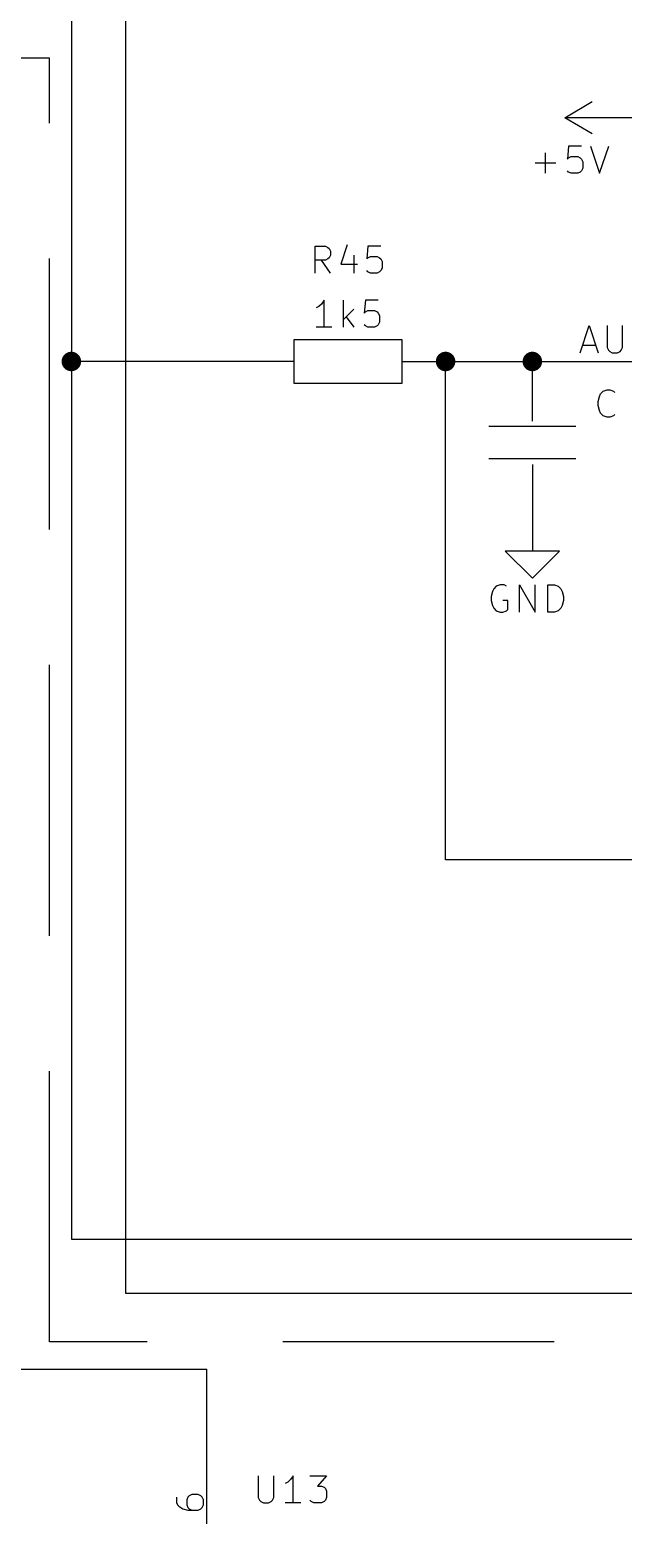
# Model space of a CAD drawing. Extents: x 0.4 to 16.1, y -11.3 to -0.4.
# Drawn here: x 8.333 to 9.428, y -8.6 to -5.858 of the extents above; entities that cross this region are included whole.
import ezdxf

# ---------------------------------------------------------------- set-up
doc = ezdxf.new("R2010")
doc.units = 0
doc.header["$MEASUREMENT"] = 0
doc.linetypes.add('DASHED', pattern=[0.75, 0.5, -0.25])
for name, color, linetype in [('BLACK', 7, 'CONTINUOUS'), ('BLUE3', 171, 'CONTINUOUS'), ('CYAN2', 4, 'CONTINUOUS'), ('GREEN2', 3, 'CONTINUOUS'), ('RED2', 1, 'CONTINUOUS')]:
    doc.layers.add(name, color=color, linetype=linetype)

msp = doc.modelspace()

# ---------------------------------------------------------------- linework, layer by layer
at = {"layer": 'BLACK', "linetype": 'CONTINUOUS'}
for p, q in [((9.34789, -6.45387), (9.36455, -6.40387)), ((9.36455, -6.40387), (9.38122, -6.45387)), ((9.39789, -6.40387), (9.39789, -6.44434)), ((9.42646, -6.44434), (9.42646, -6.40387)), ((9.35265, -6.43958), (9.37646, -6.43958)), ((9.39789, -6.44434), (9.40027, -6.4491)), ((9.42407, -6.4491), (9.42646, -6.44434)), ((9.40027, -6.4491), (9.40265, -6.45148)), ((9.40265, -6.45148), (9.40741, -6.45387)), ((9.40741, -6.45387), (9.41693, -6.45387)), ((9.41693, -6.45387), (9.4217, -6.45148)), ((9.4217, -6.45148), (9.42407, -6.4491))]:
    msp.add_line(p, q, dxfattribs=at)
at = {"layer": 'BLUE3', "linetype": 'DASHED'}
for p, q in [((8.37, -5.91), (5.87, -5.91)), ((8.37, -8.28), (8.37, -5.91)), ((10.05, -8.28), (8.37, -8.28))]:
    msp.add_line(p, q, dxfattribs=at)
at = {"layer": 'CYAN2', "linetype": 'CONTINUOUS'}
for p, q in [((9.28407, -6.12262), (9.28407, -6.08452)), ((9.32693, -6.07262), (9.32455, -6.09643)), ((9.35074, -6.07262), (9.32693, -6.07262)), ((9.36741, -6.07262), (9.38407, -6.12262)), ((9.38407, -6.12262), (9.40074, -6.07262)), ((9.26503, -6.10357), (9.30312, -6.10357)), ((9.32455, -6.09643), (9.32693, -6.09405)), ((9.32693, -6.09405), (9.33169, -6.09167)), ((9.33169, -6.09167), (9.3436, -6.09167)), ((9.3436, -6.09167), (9.34836, -6.09405)), ((9.34836, -6.09405), (9.35074, -6.09643)), ((9.35074, -6.09643), (9.35312, -6.10119)), ((9.35312, -6.11309), (9.35074, -6.11785)), ((9.35312, -6.10119), (9.35312, -6.11309)), ((9.32693, -6.12024), (9.32455, -6.11785)), ((9.33169, -6.12262), (9.32693, -6.12024)), ((9.3436, -6.12262), (9.33169, -6.12262)), ((9.34836, -6.12024), (9.3436, -6.12262)), ((9.35074, -6.11785), (9.34836, -6.12024)), ((8.85928, -6.30696), (8.85928, -6.25696)), ((8.85928, -6.25696), (8.87833, -6.25696)), ((8.87833, -6.25696), (8.88309, -6.25934)), ((8.88309, -6.25934), (8.88547, -6.26172)), ((8.88547, -6.27839), (8.88309, -6.28076)), ((8.88547, -6.26172), (8.88785, -6.26648)), ((8.88785, -6.27362), (8.88547, -6.27839)), ((8.88785, -6.26648), (8.88785, -6.27362)), ((8.91881, -6.25457), (8.9069, -6.29029)), ((8.93071, -6.27362), (8.93071, -6.30696)), ((8.9569, -6.25696), (8.95452, -6.28076)), ((8.95452, -6.28076), (8.9569, -6.27839)), ((8.98071, -6.25696), (8.9569, -6.25696)), ((8.9569, -6.27839), (8.96167, -6.276)), ((8.96167, -6.276), (8.97357, -6.276)), ((8.97357, -6.276), (8.97833, -6.27839)), ((8.97833, -6.27839), (8.98071, -6.28076)), ((8.87833, -6.28315), (8.85928, -6.28315)), ((8.88785, -6.30696), (8.87119, -6.28315)), ((8.88309, -6.28076), (8.87833, -6.28315)), ((8.9069, -6.29029), (8.93785, -6.29029)), ((8.9569, -6.30457), (8.95452, -6.30219)), ((8.96167, -6.30696), (8.9569, -6.30457)), ((8.97357, -6.30696), (8.96167, -6.30696)), ((8.97833, -6.30457), (8.97357, -6.30696)), ((8.98071, -6.30219), (8.97833, -6.30457)), ((8.98071, -6.28076), (8.98309, -6.28553)), ((8.98309, -6.29743), (8.98071, -6.30219)), ((8.98309, -6.28553), (8.98309, -6.29743)), ((8.87594, -6.35683), (8.87119, -6.36398)), ((8.87594, -6.40683), (8.87594, -6.35683)), ((8.91166, -6.40683), (8.91166, -6.35683)), ((8.95214, -6.35683), (8.94976, -6.38064)), ((8.97594, -6.35683), (8.95214, -6.35683)), ((8.86642, -6.36874), (8.86166, -6.37112)), ((8.87119, -6.36398), (8.86642, -6.36874)), ((8.93071, -6.3735), (8.91166, -6.39255)), ((8.91642, -6.38779), (8.93071, -6.40683)), ((8.94976, -6.38064), (8.95214, -6.37826)), ((8.95214, -6.37826), (8.9569, -6.37588)), ((8.9569, -6.37588), (8.9688, -6.37588)), ((8.9688, -6.37588), (8.97357, -6.37826)), ((8.97357, -6.37826), (8.97594, -6.38064)), ((8.97594, -6.38064), (8.97833, -6.38541)), ((8.97833, -6.38541), (8.97833, -6.39731)), ((8.89023, -6.40683), (8.86166, -6.40683)), ((8.95214, -6.40445), (8.94976, -6.40207)), ((8.9569, -6.40683), (8.95214, -6.40445)), ((8.9688, -6.40683), (8.9569, -6.40683)), ((8.97357, -6.40445), (8.9688, -6.40683)), ((8.97594, -6.40207), (8.97357, -6.40445)), ((8.97833, -6.39731), (8.97594, -6.40207)), ((9.38592, -6.52976), (9.39068, -6.525)), ((9.39068, -6.525), (9.39783, -6.52261)), ((9.39783, -6.52261), (9.40259, -6.52261)), ((9.40259, -6.52261), (9.40973, -6.525)), ((9.40973, -6.525), (9.41211, -6.52737)), ((9.38116, -6.54404), (9.38354, -6.53452)), ((9.38116, -6.55119), (9.38116, -6.54404)), ((9.38354, -6.56071), (9.38116, -6.55119)), ((9.38354, -6.53452), (9.38592, -6.52976)), ((9.38592, -6.56547), (9.38354, -6.56071)), ((9.39068, -6.57023), (9.38592, -6.56547)), ((9.39783, -6.57261), (9.39068, -6.57023)), ((9.40259, -6.57261), (9.39783, -6.57261)), ((9.40973, -6.57023), (9.40259, -6.57261)), ((9.41211, -6.56785), (9.40973, -6.57023)), ((9.20068, -6.88261), (9.19354, -6.885)), ((9.20782, -6.88261), (9.20068, -6.88261)), ((9.21258, -6.885), (9.20782, -6.88261)), ((9.23639, -6.93261), (9.23639, -6.88261)), ((9.23639, -6.88261), (9.26496, -6.93261)), ((9.26496, -6.93261), (9.26496, -6.88261)), ((9.28878, -6.93261), (9.28878, -6.88261)), ((9.28878, -6.88261), (9.30068, -6.88261)), ((9.30068, -6.88261), (9.30782, -6.885)), ((9.18639, -6.89452), (9.18401, -6.90404)), ((9.18401, -6.90404), (9.18401, -6.91119)), ((9.18878, -6.88976), (9.18639, -6.89452)), ((9.19354, -6.885), (9.18878, -6.88976)), ((9.30782, -6.885), (9.31258, -6.88976)), ((9.31258, -6.88976), (9.31496, -6.89452)), ((9.31496, -6.89452), (9.31735, -6.90404)), ((9.31735, -6.90404), (9.31735, -6.91119)), ((9.18401, -6.91119), (9.18639, -6.92071)), ((9.18639, -6.92071), (9.18878, -6.92547)), ((9.18878, -6.92547), (9.19354, -6.93023)), ((9.19354, -6.93023), (9.20068, -6.93261)), ((9.20068, -6.93261), (9.20544, -6.93261)), ((9.21496, -6.91119), (9.20544, -6.91119)), ((9.20544, -6.93261), (9.21258, -6.93023)), ((9.21258, -6.93023), (9.21496, -6.92785)), ((9.21496, -6.92785), (9.21496, -6.91119)), ((9.30068, -6.93261), (9.28878, -6.93261)), ((9.30782, -6.93023), (9.30068, -6.93261)), ((9.31258, -6.92547), (9.30782, -6.93023)), ((9.31496, -6.92071), (9.31258, -6.92547)), ((9.31735, -6.91119), (9.31496, -6.92071)), ((8.75453, -8.52695), (8.75453, -8.56743)), ((8.7831, -8.56743), (8.7831, -8.52695)), ((8.81881, -8.52695), (8.81406, -8.53409)), ((8.81881, -8.57695), (8.81881, -8.52695)), ((8.84977, -8.52695), (8.88072, -8.52695)), ((8.88072, -8.52695), (8.86406, -8.546)), ((8.80929, -8.53886), (8.80453, -8.54124)), ((8.81406, -8.53409), (8.80929, -8.53886)), ((8.86406, -8.546), (8.8712, -8.546)), ((8.8712, -8.546), (8.87596, -8.54838)), ((8.87596, -8.54838), (8.87834, -8.55076)), ((8.87834, -8.55076), (8.88072, -8.55552)), ((8.88072, -8.55552), (8.88072, -8.56743)), ((8.75453, -8.56743), (8.75691, -8.57219)), ((8.75691, -8.57219), (8.75929, -8.57457)), ((8.75929, -8.57457), (8.76406, -8.57695)), ((8.76406, -8.57695), (8.77358, -8.57695)), ((8.77358, -8.57695), (8.77834, -8.57457)), ((8.77834, -8.57457), (8.78072, -8.57219)), ((8.78072, -8.57219), (8.7831, -8.56743)), ((8.8331, -8.57695), (8.80453, -8.57695)), ((8.85215, -8.57457), (8.84977, -8.57219)), ((8.85691, -8.57695), (8.85215, -8.57457)), ((8.8712, -8.57695), (8.85691, -8.57695)), ((8.87596, -8.57457), (8.8712, -8.57695)), ((8.87834, -8.57219), (8.87596, -8.57457)), ((8.88072, -8.56743), (8.87834, -8.57219))]:
    msp.add_line(p, q, dxfattribs=at)
at = {"layer": 'GREEN2', "linetype": 'CONTINUOUS'}
for p, q in [((8.41, -5.77), (8.41, -6.47)), ((8.51, -5.77), (8.51, -8.19)), ((8.77, -6.47), (8.41, -6.47)), ((8.41, -6.47), (8.41, -8.09)), ((9.07, -6.47), (9.1, -6.47)), ((9.1, -6.47), (9.26, -6.47)), ((9.1, -7.39), (9.1, -6.47)), ((9.26, -6.47), (10.79, -6.47)), ((10.19, -7.39), (9.1, -7.39)), ((8.41, -8.09), (10.19, -8.09)), ((8.51, -8.19), (10.19, -8.19)), ((7.54, -8.33), (8.66, -8.33)), ((8.66, -8.5), (8.66, -8.33))]:
    msp.add_line(p, q, dxfattribs=at)
at = {"layer": 'GREEN2', "const_width": 0.018}
for points in [[(8.401, -6.47, 1), (8.419, -6.47, 1)], [(9.091, -6.47, 1), (9.109, -6.47, 1)], [(9.251, -6.47, 1), (9.269, -6.47, 1)]]:
    msp.add_lwpolyline(points, format="xyb", close=True, dxfattribs=at)
at = {"layer": 'RED2', "linetype": 'CONTINUOUS'}
for p, q in [((9.32, -6.02), (9.37, -5.99)), ((9.37, -6.05), (9.32, -6.02)), ((9.42, -6.02), (9.32, -6.02)), ((9.47, -6.02), (9.42, -6.02)), ((9.02, -6.43), (8.82, -6.43)), ((8.82, -6.43), (8.82, -6.51)), ((9.02, -6.51), (9.02, -6.43)), ((8.82, -6.47), (8.77, -6.47)), ((9.02, -6.47), (9.07, -6.47)), ((9.26, -6.58), (9.26, -6.47)), ((8.82, -6.51), (9.02, -6.51)), ((9.34, -6.59), (9.18, -6.59)), ((9.34, -6.65), (9.18, -6.65)), ((9.26, -6.66), (9.26, -6.77)), ((9.26, -6.77), (9.26, -6.82)), ((9.26, -6.82), (9.21, -6.82)), ((9.21, -6.82), (9.26, -6.87)), ((9.26, -6.87), (9.31, -6.82)), ((9.31, -6.82), (9.26, -6.82)), ((8.66, -8.7), (8.66, -8.5)), ((8.60362, -8.56667), (8.60362, -8.57619)), ((8.60362, -8.57619), (8.606, -8.58095)), ((8.606, -8.58095), (8.60838, -8.58333)), ((8.60838, -8.58333), (8.61552, -8.58809)), ((8.62505, -8.56667), (8.62267, -8.57143)), ((8.62267, -8.57143), (8.62267, -8.58095)), ((8.62267, -8.58095), (8.62505, -8.58571)), ((8.62743, -8.56428), (8.62505, -8.56667)), ((8.63219, -8.5619), (8.62743, -8.56428)), ((8.64409, -8.5619), (8.63219, -8.5619)), ((8.64885, -8.56428), (8.64409, -8.5619)), ((8.65124, -8.56667), (8.64885, -8.56428)), ((8.65362, -8.57143), (8.65124, -8.56667)), ((8.65124, -8.58571), (8.65362, -8.58095)), ((8.65362, -8.58095), (8.65362, -8.57143)), ((8.61552, -8.58809), (8.62505, -8.59047)), ((8.62505, -8.58571), (8.62743, -8.58809)), ((8.62505, -8.59047), (8.64409, -8.59047)), ((8.62743, -8.58809), (8.63219, -8.59047)), ((8.64409, -8.59047), (8.64885, -8.58809)), ((8.64885, -8.58809), (8.65124, -8.58571))]:
    msp.add_line(p, q, dxfattribs=at)

doc.saveas('drawing.dxf')
